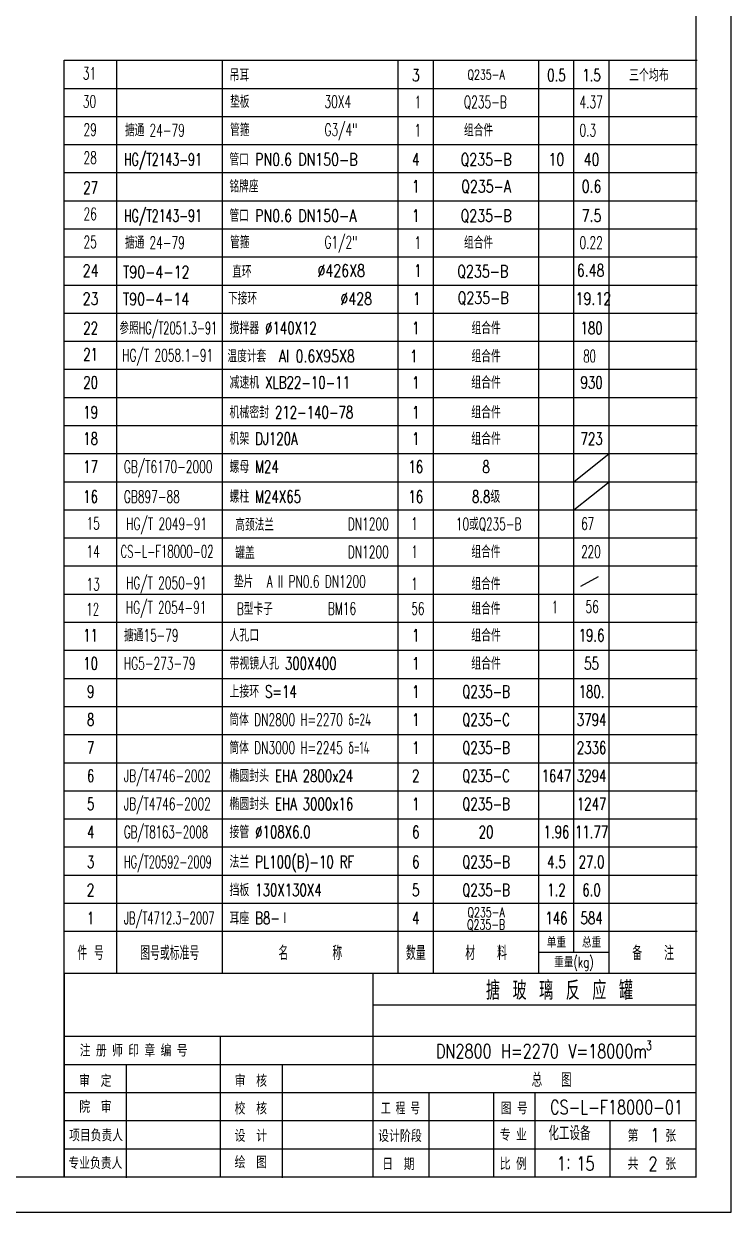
# Model space of a CAD drawing. Extents: x 12993 to 21903, y 2707 to 15322.
# Drawn here: x 18884 to 21903, y 2707 to 7783 of the extents above; entities that cross this region are included whole.
import ezdxf
from ezdxf.enums import TextEntityAlignment as Align

# ---------------------------------------------------------------- set-up
doc = ezdxf.new("R2010")
doc.units = 0
doc.header["$LTSCALE"] = 8
for name, color, linetype in [('K1', 4, 'Continuous'), ('tank', 1, 'Continuous'), ('tanky', 7, 'Continuous')]:
    doc.layers.add(name, color=color, linetype=linetype)
doc.styles.add('hzfs', font='simplex.shx', dxfattribs={"width": 0.7, "bigfont": 'hzfs.shx'})
doc.styles.add('ST', font='', dxfattribs={"width": 0.75})
doc.styles.get("Standard").update_dxf_attribs({"font": 'txt', "width": 0.7, "bigfont": 'hztxt.shx'})
doc.styles.get('ST').set_extended_font_data('SimSun')

msp = doc.modelspace()

# ---------------------------------------------------------------- linework, layer by layer
for p, q in [((21902.7, 2707.4), (21902.7, 15322.4)), ((21752.7, 3592.4), (20375.1, 3592.4)), ((21752.7, 3457.4), (19056.9, 3457.4)), ((21752.7, 3337.4), (19056.9, 3337.4)), ((21752.7, 3217.4), (19056.9, 3217.4)), ((21064.5, 3217.4), (21064.5, 2857.4)), ((21752.7, 3097.4), (19056.9, 3097.4)), ((21752.7, 2977.4), (19056.9, 2977.4)), ((12992.7, 2707.4), (21902.7, 2707.4))]:
    msp.add_line(p, q)
at = {"linetype": 'ByBlock'}
msp.add_line((21260.8, 5381.1), (21336.6, 5421.9), dxfattribs=at)
at = {"color": 7}
for p, q in [((20375.1, 2857.4), (20375.1, 3727.4)), ((19723.1, 2857.4), (19723.1, 3457.4)), ((19322.4, 2853.8), (19322.4, 3337.4)), ((19988.6, 2853.8), (19988.6, 3337.4)), ((20613.5, 2857.4), (20613.5, 3217.4)), ((20889.2, 2857.4), (20889.2, 3217.4)), ((21386.6, 2857.4), (21386.6, 3097.4))]:
    msp.add_line(p, q, dxfattribs=at)
at = {"layer": 'K1', "color": 7}
msp.add_line((19056.9, 2857.4), (19056.9, 3727.4), dxfattribs=at)
at = {"layer": 'K1', "const_width": 6}
msp.add_lwpolyline([(13142.7, 2857.4), (13142.7, 14947.4), (21752.7, 14947.4), (21752.7, 2857.4)], close=True, dxfattribs=at)
at = {"layer": 'K1', "color": 7, "const_width": 6}
for points in [[(21752.7, 3727.4), (19056.9, 3727.4), (19056.9, 2857.4)], [(21752.7, 3727.4), (21752.7, 2857.4)], [(21752.7, 2857.4), (19056.9, 2857.4)]]:
    msp.add_lwpolyline(points, dxfattribs=at)
at = {"layer": 'tank', "linetype": 'ByBlock'}
for p, q in [((19056.9, 3727.4), (19056.9, 7627.4)), ((19056.9, 7627.4), (21756.9, 7627.4))]:
    msp.add_line(p, q, dxfattribs=at)
at = {"layer": 'tanky', "linetype": 'ByBlock'}
for p, q in [((19281.9, 3727.4), (19281.9, 7627.4)), ((19731.9, 3727.4), (19731.9, 7627.4)), ((20481.9, 3727.4), (20481.9, 7627.4)), ((20631.9, 3727.4), (20631.9, 7627.4)), ((21081.9, 3727.4), (21081.9, 7627.4)), ((21231.9, 3817.4), (21231.9, 7627.4)), ((21381.9, 3727.4), (21381.9, 7627.4)), ((19056.9, 7507.4), (21756.9, 7507.4)), ((19056.9, 7387.4), (21756.9, 7387.4)), ((19056.9, 7267.4), (21756.9, 7267.4)), ((19056.9, 7147.4), (21756.9, 7147.4)), ((19056.9, 7027.4), (21756.9, 7027.4)), ((19056.9, 6907.4), (21756.9, 6907.4)), ((19056.9, 6787.4), (21756.9, 6787.4)), ((19056.9, 6667.4), (21756.9, 6667.4)), ((19056.9, 6547.4), (21756.9, 6547.4)), ((19056.9, 6427.4), (21756.9, 6427.4)), ((19056.9, 6307.4), (21756.9, 6307.4)), ((19056.9, 6187.4), (21756.9, 6187.4)), ((19056.9, 6067.4), (21756.9, 6067.4)), ((19056.9, 5947.4), (21756.9, 5947.4)), ((21231.9, 5827.4), (21381.9, 5947.4)), ((19056.9, 5827.4), (21756.9, 5827.4)), ((21231.9, 5707.4), (21381.9, 5827.4)), ((19056.9, 5707.4), (21756.9, 5707.4)), ((19056.9, 5587.4), (21756.9, 5587.4)), ((19056.9, 5467.4), (21756.9, 5467.4)), ((19056.9, 5347.4), (21756.9, 5347.4)), ((19056.9, 5227.4), (21756.9, 5227.4)), ((19056.9, 5107.4), (21756.9, 5107.4)), ((19056.9, 4987.4), (21756.9, 4987.4)), ((19056.9, 4867.4), (21756.9, 4867.4)), ((19056.9, 4747.4), (21756.9, 4747.4)), ((19056.9, 4627.4), (21756.9, 4627.4)), ((19056.9, 4507.4), (21756.9, 4507.4)), ((19056.9, 4387.4), (21756.9, 4387.4)), ((19056.9, 4267.4), (21756.9, 4267.4)), ((19056.9, 4147.4), (21756.9, 4147.4)), ((19056.9, 4027.4), (21756.9, 4027.4)), ((19056.9, 3907.4), (21756.9, 3907.4)), ((21081.9, 3817.4), (21381.9, 3817.4))]:
    msp.add_line(p, q, dxfattribs=at)

# ---------------------------------------------------------------- texts
for s, height, style, width, p in [('T90-4-14', 52.5, 'hzfs', 0.75, (19307, 6581)), ('下接环', 52.5, 'hzfs', 0.75, (19755.7, 6584.2)), ('%%C428', 52.5, 'hzfs', 0.75, (20235.2, 6582.7)), ('1', 52.5, 'hzfs', 0.75, (20544.6, 6582.7)), ('Q235-B', 52.5, 'hzfs', 0.75, (20735.7, 6586.4)), ('19.12', 52.5, 'hzfs', 0.75, (21238.6, 6582.7)), ('注 册 师 印 章 编 号', 45, 'ST', 0.75, (19123.1, 3377.2)), ('审  定', 45, 'ST', 0.75, (19120.2, 3247.8)), ('审  核', 45, 'ST', 0.75, (19783.9, 3247.6)), ('院  审', 45, 'ST', 0.75, (19121.2, 3136.9)), ('校  核', 45, 'ST', 0.75, (19783.9, 3129.6)), ('工 程 号', 45, 'ST', 0.68, (20408.2, 3130.1)), ('图 号', 45, 'ST', 0.75, (20919.2, 3130.1)), ('项目负责人', 45, 'ST', 0.75, (19077.6, 3014.7)), ('设  计', 45, 'ST', 0.75, (19783.9, 3013.1)), ('设计阶段', 45, 'ST', 0.76, (20396, 3012.2)), ('专 业', 45, 'ST', 0.75, (20915.5, 3017.2)), ('第     张 ', 45, 'ST', 0.75, (21460.8, 3013.2)), ('专业负责人', 45, 'ST', 0.75, (19074.8, 2896.4)), ('绘  图', 45, 'ST', 0.75, (19784, 2900)), ('比 例', 45, 'ST', 0.75, (20915.6, 2893.2)), ('共     张', 45, 'ST', 0.75, (21460.8, 2893.2)), ('日  期', 45, 'ST', 0.75, (20413.9, 2892.5))]:
    msp.add_text(s, height=height, dxfattribs=dict(style=style, width=width)).set_placement(p)
at = {"linetype": 'ByBlock', "style": 'hzfs'}
for s, width, p in [('HG/T 2058.1-91', 0.63, (19304.7, 6341.2)), ('15', 0.63, (19151.5, 5623.1)), ('HG/T 2049-91', 0.63, (19321.6, 5621.2)), ('高颈法兰', 0.63, (19786.7, 5617)), ('DN1200', 0.63, (20266.9, 5620.7)), ('1', 0.63, (20537.9, 5621.9)), ('10或Q235-B', 0.63, (20727.3, 5620.6)), ('67', 0.63, (21261.9, 5621.9)), ('14', 0.63, (19151.5, 5503.1)), ('CS-L-F18000-02', 0.6, (19297.2, 5503.2)), ('罐盖', 0.63, (19786.7, 5497)), ('DN1200', 0.63, (20266.9, 5500.7)), ('1', 0.63, (20537.9, 5501.9)), ('组合件', 0.63, (20794.2, 5501.9)), ('220', 0.63, (21261.9, 5501.9)), ('HG/T 2050-91', 0.63, (19320.6, 5368.9)), ('垫片', 0.63, (19781, 5374.9)), ('13', 0.63, (19151.5, 5363.4)), ('A II PN0.6 DN1200', 0.63, (19920.7, 5374.9)), ('1', 0.63, (20537.9, 5364.9)), ('组合件', 0.63, (20794.2, 5364.9)), ('12', 0.63, (19149.9, 5256.5)), ('HG/T 2054-91', 0.63, (19319.5, 5264)), ('B型卡子', 0.63, (19793.2, 5258.2)), ('BM16', 0.63, (20181.9, 5259.4)), ('56', 0.63, (20537.9, 5259.4)), ('组合件', 0.63, (20794.2, 5259.4)), ('1', 0.63, (21135.9, 5265.6)), ('56', 0.63, (21280.8, 5267.6)), ('搪通15-79', 0.63, (19311.9, 5144.9)), ('人孔口', 0.7, (19761.9, 5144.9)), ('HG5-273-79', 0.63, (19311.9, 5024.9)), ('带视镜人孔 300X400', 0.7, (19761.9, 5024.9)), ('上接环 S=14', 0.7, (19761.9, 4904.9)), ('筒体 DN2800 H=2270 δ=24', 0.63, (19761.9, 4784.9)), ('筒体 DN3000 H=2245 δ=14', 0.63, (19761.9, 4664.9)), ('JB/T4746-2002', 0.63, (19311.9, 4544.9)), ('椭圆封头 EHA 2800x24', 0.7, (19761.9, 4544.9)), ('JB/T4746-2002', 0.63, (19311.9, 4424.9)), ('椭圆封头 EHA 3000x16', 0.7, (19761.9, 4424.9))]:
    msp.add_text(s, height=52.5, dxfattribs=dict(at, width=width)).set_placement(p)
at = {"linetype": 'ByBlock', "style": 'hzfs', "width": 0.7}
for s, p in [('11', (19169.4, 5144.9)), ('1', (20556.9, 5144.9)), ('组合件', (20856.9, 5144.9)), ('19.6', (21306.9, 5144.9)), ('10', (19169.4, 5024.9)), ('1', (20556.9, 5024.9)), ('组合件', (20856.9, 5024.9)), ('55', (21306.9, 5024.9)), ('9', (19169.4, 4904.9)), ('1', (20556.9, 4904.9)), ('Q235-B', (20856.9, 4904.9)), ('180.', (21306.9, 4904.9)), ('8', (19169.4, 4784.9)), ('1', (20556.9, 4784.9)), ('Q235-C', (20856.9, 4784.9)), ('3794', (21306.9, 4784.9)), ('7', (19169.4, 4664.9)), ('1', (20556.9, 4664.9)), ('Q235-B', (20856.9, 4664.9)), ('2336', (21306.9, 4664.9)), ('6', (19169.4, 4544.9)), ('2', (20556.9, 4544.9)), ('Q235-C', (20856.9, 4544.9)), ('1647', (21156.9, 4544.9)), ('3294', (21306.9, 4544.9)), ('5', (19169.4, 4424.9)), ('1', (20556.9, 4424.9)), ('Q235-B', (20856.9, 4424.9)), ('1247', (21306.9, 4424.9))]:
    msp.add_text(s, height=52.5, dxfattribs=at).set_placement(p, align=Align.CENTER)
at = {"width": 0.75}
for s, height, p in [('搪 玻 璃 反 应 罐', 80, (20856.2, 3614.4)), ('DN2800 H=2270 V=18000m', 60, (20643.2, 3365.8)), ('3', 40, (21538.5, 3400)), ('总  图', 60, (21051.1, 3242.4)), ('CS-L-F18000-01', 60, (21130, 3125.7)), ('化工设备', 60, (21122.6, 3014.8)), ('1', 60, (21558.5, 3006.9)), ('1：15', 60, (21158.6, 2885.3)), ('2', 60, (21549.9, 2884.6))]:
    msp.add_text(s, height=height, dxfattribs=at).set_placement(p)
at = {"layer": 'tanky', "lineweight": 13, "style": 'hzfs'}
for s, width, p in [('31', 0.63, (19136.5, 7545)), ('30', 0.63, (19136.5, 7425)), ('垫板             30X4', 0.63, (19764.6, 7424.1)), ('1', 0.63, (20550.8, 7422.4)), ('Q235-B', 0.63, (20762.5, 7422.4)), ('4.37', 0.63, (21256, 7422.4)), ('搪通 24-79', 0.63, (19315.9, 7302.4)), ('管箍             G3/4"', 0.63, (19764.6, 7304.1)), ('组合件', 0.63, (20762.5, 7302.4)), ('29', 0.63, (19139, 7305)), ('1', 0.63, (20550.8, 7302.4)), ('0.3', 0.63, (21256, 7302.4)), ('28', 0.63, (19139, 7185)), ('铭牌座', 0.75, (19761.9, 7062.7)), ('26', 0.63, (19139, 6945)), ('25', 0.63, (19139, 6825)), ('搪通 24-79', 0.63, (19315.9, 6822.4)), ('管箍             G1/2"', 0.63, (19764.6, 6824.1)), ('1', 0.63, (20550.8, 6822.4)), ('组合件', 0.63, (20762.5, 6822.4)), ('0.22', 0.63, (21256, 6822.4)), ('直环', 0.75, (19773.7, 6698.3)), ('%%C426X8', 0.75, (20137.6, 6702.7)), ('1', 0.75, (20549.1, 6702.9)), ('Q235-B', 0.75, (20733.9, 6699.8)), ('6.48', 0.75, (21243.9, 6703.6)), ('T90-4-12', 0.75, (19307.8, 6696.4))]:
    msp.add_text(s, height=52.5, dxfattribs=dict(at, width=width)).set_placement(p)
at = {"layer": 'tanky', "linetype": 'ByBlock', "style": 'hzfs'}
for s, width, p in [('吊耳', 0.7, (19761.9, 7537.4)), ('减速机 XLB22-10-11', 0.7, (19761.9, 6224.9)), ('机械密封 212-140-78', 0.7, (19761.9, 6097.4)), ('机架 DJ120A', 0.7, (19761.9, 5984.9)), ('GB/T6170-2000', 0.63, (19311.9, 5864.9)), ('螺母 M24', 0.7, (19761.9, 5864.9)), ('GB897-88', 0.63, (19311.9, 5737.4)), ('螺柱 M24X65', 0.7, (19761.9, 5737.4)), ('GB/T8163-2008', 0.6, (19311.9, 4304.9)), ('接管 %%C108X6.0', 0.7, (19761.9, 4304.9)), ('HG/T20592-2009', 0.58, (19311.9, 4177.4)), ('法兰 PL100(B)-10 RF', 0.7, (19761.9, 4177.4)), ('挡板 130X130X4', 0.7, (19761.9, 4057.4)), ('JB/T4712.3-2007', 0.59, (19311.9, 3937.4)), ('耳座 B8-Ⅰ', 0.7, (19761.9, 3937.4))]:
    msp.add_text(s, height=52.5, dxfattribs=dict(at, width=width)).set_placement(p)
at = {"layer": 'tanky', "linetype": 'ByBlock', "style": 'hzfs', "width": 0.7}
for s, height, p in [('3', 52.5, (20556.9, 7537.4)), ('Q235-A', 42, (20856.9, 7545.1)), ('0.5', 52.5, (21156.9, 7537.4)), ('1.5', 52.5, (21306.9, 7537.4)), ('三个均布', 52.5, (21551.6, 7537.4)), ('21', 52.5, (19169.4, 6344.9)), ('20', 52.5, (19169.4, 6224.9)), ('1', 52.5, (20556.9, 6224.9)), ('组合件', 52.5, (20856.9, 6224.9)), ('930', 52.5, (21306.9, 6224.9)), ('19', 52.5, (19169.4, 6097.4)), ('1', 52.5, (20556.9, 6097.4)), ('组合件', 52.5, (20856.9, 6097.4)), ('组合件', 52.5, (20856.9, 5984.9)), ('18', 52.5, (19169.4, 5984.9)), ('1', 52.5, (20556.9, 5984.9)), ('723', 52.5, (21306.9, 5984.9)), ('17', 52.5, (19169.4, 5864.9)), ('16', 52.5, (20556.9, 5864.9)), ('8', 52.5, (20856.9, 5864.9)), ('16', 52.5, (19169.4, 5737.4)), ('16', 52.5, (20556.9, 5737.4)), ('8.8级', 52.5, (20856.9, 5737.4)), ('4', 52.5, (19169.4, 4304.9)), ('6', 52.5, (20556.9, 4304.9)), ('20', 52.5, (20856.9, 4304.9)), ('1.96', 52.5, (21156.9, 4304.9)), ('11.77', 52.5, (21306.9, 4304.9)), ('3', 52.5, (19169.4, 4177.4)), ('6', 52.5, (20556.9, 4177.4)), ('Q235-B', 52.5, (20856.9, 4177.4)), ('4.5', 52.5, (21156.9, 4177.4)), ('27.0', 52.5, (21306.9, 4177.4)), ('5', 52.5, (20556.9, 4057.4)), ('Q235-B', 52.5, (20856.9, 4057.4)), ('1.2', 52.5, (21156.9, 4057.4)), ('6.0', 52.5, (21306.9, 4057.4)), ('1', 52.5, (19169.4, 3937.4)), ('4', 52.5, (20556.9, 3937.4)), ('Q235-A', 42, (20856.9, 3967.4)), ('146', 52.5, (21156.9, 3937.4)), ('584', 52.5, (21306.9, 3937.4)), ('Q235-B', 42, (20856.9, 3914.9))]:
    msp.add_text(s, height=height, dxfattribs=at).set_placement(p, align=Align.CENTER)
at = {"layer": 'tanky', "linetype": 'ByBlock', "lineweight": 13, "style": 'hzfs'}
for s, width, p in [('HG/T2143-91', 0.65, (19311.9, 7177.4)), ('管口 PN0.6 DN150-B', 0.75, (19761.9, 7177.4)), ('HG/T2143-91', 0.65, (19311.9, 6937.4)), ('管口 PN0.6 DN150-A', 0.75, (19761.9, 6937.4)), ('参照HG/T2051.3-91', 0.58, (19292, 6457.4)), ('搅拌器 %%C140X12', 0.7, (19761.9, 6457.4)), ('温度计套  AI 0.6X95X8', 0.75, (19753.5, 6337.4))]:
    msp.add_text(s, height=52.5, dxfattribs=dict(at, width=width)).set_placement(p)
for s, width, p in [('4', 0.75, (20556.9, 7177.4)), ('Q235-B', 0.75, (20856.9, 7177.4)), ('10', 0.75, (21156.9, 7177.4)), ('40', 0.75, (21306.9, 7177.4)), ('1', 0.75, (20556.9, 6937.4)), ('Q235-B', 0.75, (20856.9, 6937.4)), ('7.5', 0.75, (21306.9, 6937.4)), ('22', 0.7, (19169.4, 6457.4)), ('1', 0.7, (20556.9, 6457.4)), ('组合件', 0.75, (20856.9, 6457.4)), ('180', 0.7, (21306.9, 6457.4)), ('1', 0.75, (20548.5, 6337.4)), ('组合件', 0.75, (20856.9, 6337.4)), ('80', 0.6, (21298.5, 6337.4)), ('2', 0.75, (19169.4, 4057.4))]:
    msp.add_text(s, height=52.5, dxfattribs=dict(at, width=width)).set_placement(p, align=Align.CENTER)
at = {"layer": 'tanky', "lineweight": 13, "style": 'hzfs'}
for s, width, p in [('27', 0.7, (19169.4, 7057.4)), ('1', 0.75, (20556.9, 7062.7)), ('Q235-A', 0.75, (20856.9, 7062.7)), ('0.6', 0.75, (21306.9, 7062.7)), ('24', 0.75, (19169.4, 6702.7)), ('23', 0.75, (19169.4, 6582.7))]:
    msp.add_text(s, height=52.5, dxfattribs=dict(at, width=width)).set_placement(p, align=Align.CENTER)
at = {"layer": 'tanky', "linetype": 'ByBlock', "style": 'hzfs', "width": 0.7}
for s, height, p in [('单重', 45, (21156.9, 3862.4)), ('总重', 45, (21306.9, 3862.4)), ('件 号', 60, (19169.4, 3817.4)), ('图号或标准号', 60, (19506.9, 3817.4)), ('名      称', 60, (20106.9, 3817.4)), ('数量', 60, (20556.9, 3817.4)), ('材   料', 60, (20856.9, 3817.4)), ('备   注', 60, (21569.4, 3817.4)), ('重量(kg)', 45, (21231.9, 3772.4))]:
    msp.add_text(s, height=height, dxfattribs=at).set_placement(p, align=Align.MIDDLE)

doc.saveas('drawing.dxf')
